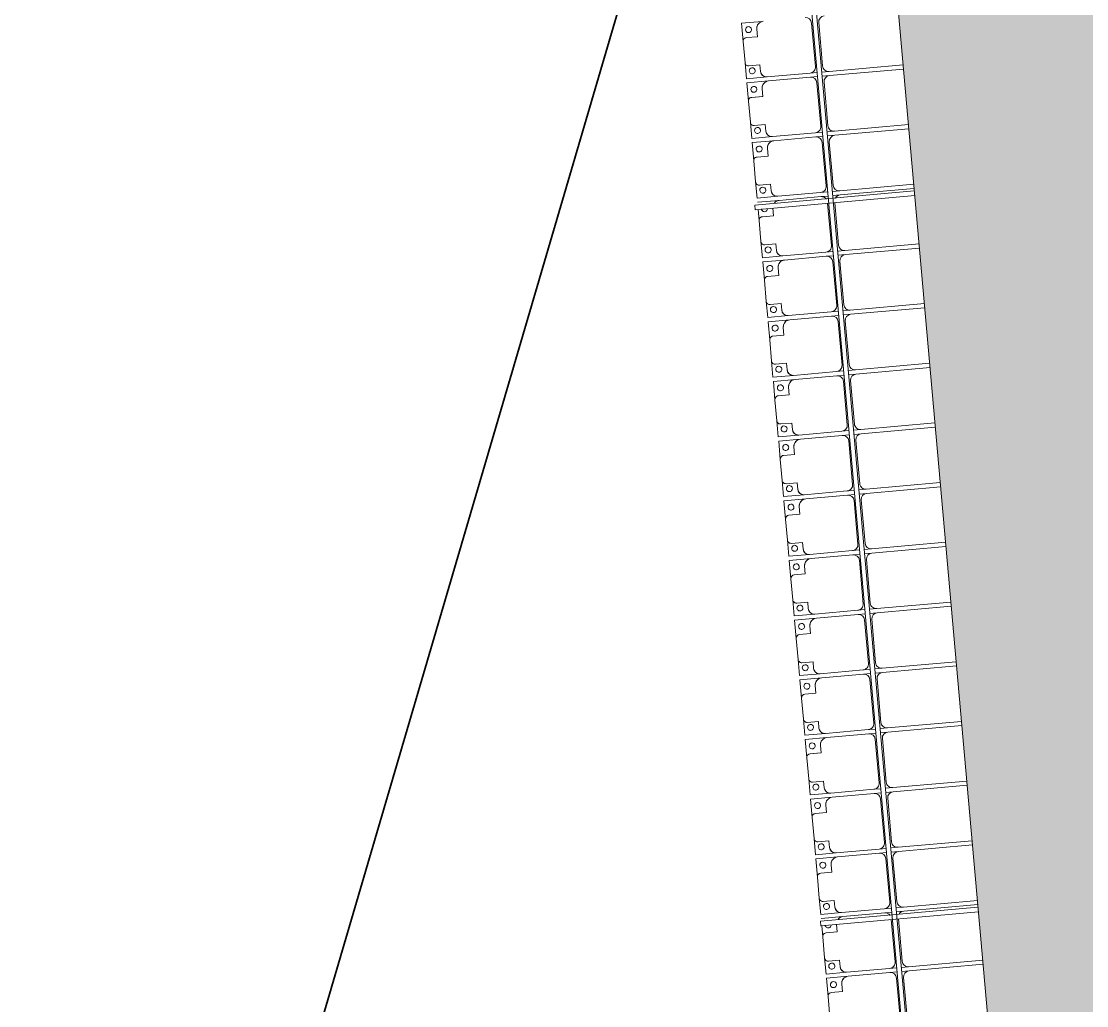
# Model space of a CAD drawing. Header units: millimetres. Extents: x -861324 to 439029, y -308065 to 694685.
# Drawn here: x -86025 to -77136, y -9162 to -948 of the extents above; entities that cross this region are included whole.
import ezdxf

# ---------------------------------------------------------------- set-up
doc = ezdxf.new("R2010")
doc.units = ezdxf.units.MM
for name, color, linetype, lineweight in [('A-DETL-GENF', 92, 'Continuous', 9), ('A-DETL-THIN', 151, 'Continuous', 9), ('A-GENM', 13, 'Continuous', 9), ('C-TOPO-MAJR', 7, 'Continuous', 35), ('S-BEAM', 12, 'Continuous', 9)]:
    doc.layers.add(name, color=color, linetype=linetype, lineweight=lineweight)

# ---------------------------------------------------------------- blocks, each defined once
blk = doc.blocks.new('Dải phao đi lại kèm đỡ invester - DẢI PHAO ĐI LẠI-19658-BỐ TRÍ BÈ PIN HỒ BẢN MÒNG')
at = {"layer": 'A-GENM', "color": 7}
for p, q in [((165723.4, -620.3), (165723.4, 0)), ((165758.4, 0), (165758.4, -620.3)), ((166723.4, -620.3), (166723.4, 0)), ((166758.4, 0), (166758.4, -620.3)), ((167723.4, -620.3), (167723.4, 0)), ((168258.4, 0), (168258.4, -620.3)), ((169223.4, -620.3), (169223.4, 0)), ((169258.4, 0), (169258.4, -620.3)), ((170223.4, -620.3), (170223.4, 0)), ((170258.4, 0), (170258.4, -620.3)), ((171223.4, -620.3), (171223.4, 0)), ((171258.4, 0), (171258.4, -620.3)), ((171758.4, 0), (171758.4, -620.3)), ((172223.4, -620.3), (172223.4, 0)), ((172758.4, 0), (172758.4, -620.3)), ((165223.4, -620.3), (165223.4, 0)), ((165258.4, 0), (165258.4, -620.3)), ((166223.4, -620.3), (166223.4, 0)), ((166258.4, 0), (166258.4, -620.3)), ((167223.4, -620.3), (167223.4, 0)), ((167258.4, 0), (167258.4, -620.3)), ((167758.4, 0), (167758.4, -620.3)), ((168223.4, -620.3), (168223.4, 0)), ((168723.4, -620.3), (168723.4, 0)), ((168758.4, 0), (168758.4, -620.3)), ((169723.4, -620.3), (169723.4, 0)), ((169758.4, 0), (169758.4, -620.3)), ((170723.4, -620.3), (170723.4, 0)), ((170758.4, 0), (170758.4, -620.3)), ((171723.4, -620.3), (171723.4, 0)), ((172258.4, 0), (172258.4, -620.3)), ((172723.4, -620.3), (172723.4, 0)), ((165223.4, -620.3), (165223.4, -681.1)), ((165258.4, -681.1), (165258.4, -620.3)), ((165723.4, -620.3), (165723.4, -681.1)), ((165758.4, -681.1), (165758.4, -620.3)), ((166223.4, -620.3), (166223.4, -681.1)), ((166258.4, -681.1), (166258.4, -620.3)), ((166723.4, -620.3), (166723.4, -681.1)), ((166758.4, -681.1), (166758.4, -620.3)), ((167223.4, -620.3), (167223.4, -681.1)), ((167258.4, -681.1), (167258.4, -620.3)), ((167723.4, -620.3), (167723.4, -681.1)), ((167758.4, -681.1), (167758.4, -620.3)), ((168223.4, -620.3), (168223.4, -681.1)), ((168258.4, -681.1), (168258.4, -620.3)), ((168723.4, -620.3), (168723.4, -681.1)), ((168758.4, -681.1), (168758.4, -620.3)), ((169223.4, -620.3), (169223.4, -681.1)), ((169258.4, -681.1), (169258.4, -620.3)), ((169723.4, -620.3), (169723.4, -681.1)), ((169758.4, -681.1), (169758.4, -620.3)), ((170223.4, -620.3), (170223.4, -681.1)), ((170258.4, -681.1), (170258.4, -620.3)), ((170723.4, -620.3), (170723.4, -681.1)), ((170758.4, -681.1), (170758.4, -620.3)), ((171223.4, -620.3), (171223.4, -681.1)), ((171258.4, -681.1), (171258.4, -620.3)), ((171723.4, -620.3), (171723.4, -681.1)), ((171758.4, -681.1), (171758.4, -620.3)), ((172223.4, -620.3), (172223.4, -681.1)), ((172258.4, -681.1), (172258.4, -620.3)), ((172723.4, -620.3), (172723.4, -681.1)), ((172758.4, -681.1), (172758.4, -620.3)), ((164808.4, -670.3), (165173.4, -670.3)), ((165308.4, -670.3), (165673.4, -670.3)), ((165808.4, -670.3), (166173.4, -670.3)), ((166319.3, -670.3), (166673.4, -670.3)), ((166808.4, -670.3), (167173.4, -670.3)), ((167308.4, -670.3), (167673.4, -670.3)), ((167808.4, -670.3), (168173.4, -670.3)), ((168308.4, -670.3), (168673.4, -670.3)), ((168808.4, -670.3), (169173.4, -670.3)), ((169308.4, -670.3), (169673.4, -670.3)), ((169808.4, -670.3), (170173.4, -670.3)), ((170308.4, -670.3), (170673.4, -670.3)), ((170808.4, -670.3), (171173.4, -670.3)), ((171308.4, -670.3), (171673.4, -670.3)), ((171808.4, -670.3), (172173.4, -670.3)), ((172319.3, -670.3), (172673.4, -670.3)), ((172808.4, -670.3), (173173.4, -670.3)), ((165173.4, -729.7), (164808.4, -729.7)), ((165223.4, -721.1), (165223.4, -779.7)), ((165223.4, -1139.7), (165223.4, -779.7)), ((165258.4, -779.7), (165258.4, -721.1)), ((165258.4, -779.7), (165258.4, -1129.7)), ((165673.4, -729.7), (165308.4, -729.7)), ((165723.4, -721.1), (165723.4, -779.7)), ((165723.4, -1139.7), (165723.4, -779.7)), ((165758.4, -779.7), (165758.4, -721.1)), ((165758.4, -779.7), (165758.4, -1129.7)), ((166173.4, -729.7), (165808.4, -729.7)), ((166223.4, -721.1), (166223.4, -779.7)), ((166223.4, -1139.7), (166223.4, -779.7)), ((166258.4, -779.7), (166258.4, -721.1)), ((166258.4, -779.7), (166258.4, -1129.7)), ((166673.4, -729.7), (166319.3, -729.7)), ((166723.4, -721.1), (166723.4, -779.7)), ((166723.4, -1139.7), (166723.4, -779.7)), ((166758.4, -779.7), (166758.4, -721.1)), ((166758.4, -779.7), (166758.4, -1129.7)), ((167173.4, -729.7), (166808.4, -729.7)), ((167223.4, -721.1), (167223.4, -779.7)), ((167223.4, -1139.7), (167223.4, -779.7)), ((167258.4, -779.7), (167258.4, -721.1)), ((167258.4, -779.7), (167258.4, -1129.7)), ((167673.4, -729.7), (167308.4, -729.7)), ((167723.4, -721.1), (167723.4, -779.7)), ((167723.4, -1139.7), (167723.4, -779.7)), ((167758.4, -779.7), (167758.4, -721.1)), ((167758.4, -779.7), (167758.4, -1129.7)), ((168173.4, -729.7), (167808.4, -729.7)), ((168223.4, -721.1), (168223.4, -779.7)), ((168223.4, -1139.7), (168223.4, -779.7)), ((168258.4, -779.7), (168258.4, -721.1)), ((168258.4, -779.7), (168258.4, -1129.7)), ((168673.4, -729.7), (168308.4, -729.7)), ((168723.4, -721.1), (168723.4, -779.7)), ((168723.4, -1139.7), (168723.4, -779.7)), ((168758.4, -779.7), (168758.4, -721.1)), ((168758.4, -779.7), (168758.4, -1129.7)), ((169173.4, -729.7), (168808.4, -729.7)), ((169223.4, -721.1), (169223.4, -779.7)), ((169223.4, -1139.7), (169223.4, -779.7)), ((169258.4, -779.7), (169258.4, -721.1)), ((169258.4, -779.7), (169258.4, -1129.7)), ((169673.4, -729.7), (169308.4, -729.7)), ((169723.4, -721.1), (169723.4, -779.7)), ((169723.4, -1139.7), (169723.4, -779.7)), ((169758.4, -779.7), (169758.4, -721.1)), ((169758.4, -779.7), (169758.4, -1129.7)), ((170173.4, -729.7), (169808.4, -729.7)), ((170223.4, -721.1), (170223.4, -779.7)), ((170223.4, -1139.7), (170223.4, -779.7)), ((170258.4, -779.7), (170258.4, -721.1)), ((170258.4, -779.7), (170258.4, -1129.7)), ((170673.4, -729.7), (170308.4, -729.7)), ((170723.4, -721.1), (170723.4, -779.7)), ((170723.4, -1139.7), (170723.4, -779.7)), ((170758.4, -779.7), (170758.4, -721.1)), ((170758.4, -779.7), (170758.4, -1129.7)), ((171173.4, -729.7), (170808.4, -729.7)), ((171223.4, -721.1), (171223.4, -779.7)), ((171223.4, -1139.7), (171223.4, -779.7)), ((171258.4, -779.7), (171258.4, -721.1)), ((171258.4, -779.7), (171258.4, -1129.7)), ((171673.4, -729.7), (171308.4, -729.7)), ((171723.4, -721.1), (171723.4, -779.7)), ((171723.4, -1139.7), (171723.4, -779.7)), ((171758.4, -779.7), (171758.4, -721.1)), ((171758.4, -779.7), (171758.4, -1129.7)), ((172173.4, -729.7), (171808.4, -729.7)), ((172223.4, -721.1), (172223.4, -779.7)), ((172223.4, -1139.7), (172223.4, -779.7)), ((172258.4, -779.7), (172258.4, -721.1)), ((172258.4, -779.7), (172258.4, -1129.7)), ((172673.4, -729.7), (172319.3, -729.7)), ((172723.4, -721.1), (172723.4, -779.7)), ((172723.4, -1139.7), (172723.4, -779.7)), ((172758.4, -779.7), (172758.4, -721.1)), ((172758.4, -779.7), (172758.4, -1129.7)), ((173173.4, -729.7), (172808.4, -729.7)), ((164818.4, -1189.7), (164881.8, -1189.7)), ((164881.8, -1189.7), (164881.8, -1282.2)), ((165118.2, -1282.2), (165118.2, -1189.7)), ((165118.2, -1189.7), (165173.4, -1189.7)), ((165318.4, -1189.7), (165381.8, -1189.7)), ((165381.8, -1189.7), (165381.8, -1282.2)), ((165618.2, -1282.2), (165618.2, -1189.7)), ((165618.2, -1189.7), (165673.4, -1189.7)), ((165818.4, -1189.7), (165881.8, -1189.7)), ((165881.8, -1189.7), (165881.8, -1282.2)), ((166118.2, -1282.2), (166118.2, -1189.7)), ((166118.2, -1189.7), (166173.4, -1189.7)), ((166319.3, -1189.7), (166381.8, -1189.7)), ((166381.8, -1189.7), (166381.8, -1282.2)), ((166618.2, -1282.2), (166618.2, -1189.7)), ((166618.2, -1189.7), (166673.4, -1189.7)), ((166818.4, -1189.7), (166881.8, -1189.7)), ((166881.8, -1189.7), (166881.8, -1282.2)), ((167118.2, -1282.2), (167118.2, -1189.7)), ((167118.2, -1189.7), (167173.4, -1189.7)), ((167318.4, -1189.7), (167381.8, -1189.7)), ((167381.8, -1189.7), (167381.8, -1282.2)), ((167618.2, -1282.2), (167618.2, -1189.7)), ((167618.2, -1189.7), (167673.4, -1189.7)), ((167818.4, -1189.7), (167881.8, -1189.7)), ((167881.8, -1189.7), (167881.8, -1282.2)), ((168118.2, -1282.2), (168118.2, -1189.7)), ((168118.2, -1189.7), (168173.4, -1189.7)), ((168318.4, -1189.7), (168381.8, -1189.7)), ((168381.8, -1189.7), (168381.8, -1282.2)), ((168618.2, -1282.2), (168618.2, -1189.7)), ((168618.2, -1189.7), (168673.4, -1189.7)), ((168818.4, -1189.7), (168881.8, -1189.7)), ((168881.8, -1189.7), (168881.8, -1282.2)), ((169118.2, -1282.2), (169118.2, -1189.7)), ((169118.2, -1189.7), (169173.4, -1189.7)), ((169318.4, -1189.7), (169381.8, -1189.7)), ((169381.8, -1189.7), (169381.8, -1282.2)), ((169618.2, -1282.2), (169618.2, -1189.7)), ((169618.2, -1189.7), (169673.4, -1189.7)), ((169818.4, -1189.7), (169881.8, -1189.7)), ((169881.8, -1189.7), (169881.8, -1282.2)), ((170118.2, -1282.2), (170118.2, -1189.7)), ((170118.2, -1189.7), (170173.4, -1189.7)), ((170318.4, -1189.7), (170381.8, -1189.7)), ((170381.8, -1189.7), (170381.8, -1282.2)), ((170618.2, -1282.2), (170618.2, -1189.7)), ((170618.2, -1189.7), (170673.4, -1189.7)), ((170818.4, -1189.7), (170881.8, -1189.7)), ((170881.8, -1189.7), (170881.8, -1282.2)), ((171118.2, -1282.2), (171118.2, -1189.7)), ((171118.2, -1189.7), (171173.4, -1189.7)), ((171318.4, -1189.7), (171381.8, -1189.7)), ((171381.8, -1189.7), (171381.8, -1282.2)), ((171618.2, -1282.2), (171618.2, -1189.7)), ((171618.2, -1189.7), (171673.4, -1189.7)), ((171818.4, -1189.7), (171881.8, -1189.7)), ((171881.8, -1189.7), (171881.8, -1282.2)), ((172118.2, -1282.2), (172118.2, -1189.7)), ((172118.2, -1189.7), (172173.4, -1189.7)), ((172319.3, -1189.7), (172381.8, -1189.7)), ((172381.8, -1189.7), (172381.8, -1282.2)), ((172618.2, -1282.2), (172618.2, -1189.7)), ((172618.2, -1189.7), (172673.4, -1189.7)), ((172818.4, -1189.7), (172881.8, -1189.7)), ((172881.8, -1189.7), (172881.8, -1282.2)), ((164911.8, -1312.2), (165088.2, -1312.2)), ((165411.8, -1312.2), (165588.2, -1312.2)), ((165911.8, -1312.2), (166088.2, -1312.2)), ((166411.8, -1312.2), (166588.2, -1312.2)), ((166911.8, -1312.2), (167088.2, -1312.2)), ((167411.8, -1312.2), (167588.2, -1312.2)), ((167911.8, -1312.2), (168088.2, -1312.2)), ((168411.8, -1312.2), (168588.2, -1312.2)), ((168911.8, -1312.2), (169088.2, -1312.2)), ((169411.8, -1312.2), (169588.2, -1312.2)), ((169911.8, -1312.2), (170088.2, -1312.2)), ((170411.8, -1312.2), (170588.2, -1312.2)), ((170911.8, -1312.2), (171088.2, -1312.2)), ((171411.8, -1312.2), (171588.2, -1312.2)), ((171911.8, -1312.2), (172088.2, -1312.2)), ((172411.8, -1312.2), (172588.2, -1312.2)), ((172911.8, -1312.2), (173088.2, -1312.2))]:
    blk.add_line(p, q, dxfattribs=at)
at = {"layer": 'A-GENM', "color": 9}
for p, q in [((165223.4, -620.3), (165223.4, -681.1)), ((165258.4, -681.1), (165258.4, -620.3)), ((165723.4, -620.3), (165723.4, -681.1)), ((165758.4, -681.1), (165758.4, -620.3)), ((166223.4, -620.3), (166223.4, -681.1)), ((166258.4, -681.1), (166258.4, -620.3)), ((166723.4, -620.3), (166723.4, -681.1)), ((166758.4, -681.1), (166758.4, -620.3)), ((167223.4, -620.3), (167223.4, -681.1)), ((167258.4, -681.1), (167258.4, -620.3)), ((167723.4, -620.3), (167723.4, -681.1)), ((167758.4, -681.1), (167758.4, -620.3)), ((168223.4, -620.3), (168223.4, -681.1)), ((168258.4, -681.1), (168258.4, -620.3)), ((168723.4, -620.3), (168723.4, -681.1)), ((168758.4, -681.1), (168758.4, -620.3)), ((169223.4, -620.3), (169223.4, -681.1)), ((169258.4, -681.1), (169258.4, -620.3)), ((169723.4, -620.3), (169723.4, -681.1)), ((169758.4, -681.1), (169758.4, -620.3)), ((170223.4, -620.3), (170223.4, -681.1)), ((170258.4, -681.1), (170258.4, -620.3)), ((170723.4, -620.3), (170723.4, -681.1)), ((170758.4, -681.1), (170758.4, -620.3)), ((171223.4, -620.3), (171223.4, -681.1)), ((171258.4, -681.1), (171258.4, -620.3)), ((171723.4, -620.3), (171723.4, -681.1)), ((171758.4, -681.1), (171758.4, -620.3)), ((172223.4, -620.3), (172223.4, -681.1)), ((172258.4, -681.1), (172258.4, -620.3)), ((172723.4, -620.3), (172723.4, -681.1)), ((172758.4, -681.1), (172758.4, -620.3)), ((165223.4, -721.1), (165223.4, -779.7)), ((165258.4, -779.7), (165258.4, -721.1)), ((165723.4, -721.1), (165723.4, -779.7)), ((165758.4, -779.7), (165758.4, -721.1)), ((166223.4, -721.1), (166223.4, -779.7)), ((166258.4, -779.7), (166258.4, -721.1)), ((166723.4, -721.1), (166723.4, -779.7)), ((166758.4, -779.7), (166758.4, -721.1)), ((167223.4, -721.1), (167223.4, -779.7)), ((167258.4, -779.7), (167258.4, -721.1)), ((167723.4, -721.1), (167723.4, -779.7)), ((167758.4, -779.7), (167758.4, -721.1)), ((168223.4, -721.1), (168223.4, -779.7)), ((168258.4, -779.7), (168258.4, -721.1)), ((168723.4, -721.1), (168723.4, -779.7)), ((168758.4, -779.7), (168758.4, -721.1)), ((169223.4, -721.1), (169223.4, -779.7)), ((169258.4, -779.7), (169258.4, -721.1)), ((169723.4, -721.1), (169723.4, -779.7)), ((169758.4, -779.7), (169758.4, -721.1)), ((170223.4, -721.1), (170223.4, -779.7)), ((170258.4, -779.7), (170258.4, -721.1)), ((170723.4, -721.1), (170723.4, -779.7)), ((170758.4, -779.7), (170758.4, -721.1)), ((171223.4, -721.1), (171223.4, -779.7)), ((171258.4, -779.7), (171258.4, -721.1)), ((171723.4, -721.1), (171723.4, -779.7)), ((171758.4, -779.7), (171758.4, -721.1)), ((172223.4, -721.1), (172223.4, -779.7)), ((172258.4, -779.7), (172258.4, -721.1)), ((172723.4, -721.1), (172723.4, -779.7)), ((172758.4, -779.7), (172758.4, -721.1)), ((164758.4, -1312.2), (164758.4, -1138.3)), ((164758.4, -1138.3), (164758.4, -1312.2)), ((165223.4, -1139.7), (165223.4, -1312.2)), ((165223.4, -1312.2), (165223.4, -1139.7)), ((165258.4, -1312.2), (165258.4, -1129.7)), ((165258.4, -1129.7), (165258.4, -1312.2)), ((165723.4, -1139.7), (165723.4, -1312.2)), ((165723.4, -1312.2), (165723.4, -1139.7)), ((165758.4, -1312.2), (165758.4, -1129.7)), ((165758.4, -1129.7), (165758.4, -1312.2)), ((166223.4, -1139.7), (166223.4, -1312.2)), ((166223.4, -1312.2), (166223.4, -1139.7)), ((166258.4, -1312.2), (166258.4, -1129.7)), ((166258.4, -1129.7), (166258.4, -1312.2)), ((166723.4, -1139.7), (166723.4, -1312.2)), ((166723.4, -1312.2), (166723.4, -1139.7)), ((166758.4, -1312.2), (166758.4, -1129.7)), ((166758.4, -1129.7), (166758.4, -1312.2)), ((167223.4, -1139.7), (167223.4, -1312.2)), ((167223.4, -1312.2), (167223.4, -1139.7)), ((167258.4, -1312.2), (167258.4, -1129.7)), ((167258.4, -1129.7), (167258.4, -1312.2)), ((167723.4, -1139.7), (167723.4, -1312.2)), ((167723.4, -1312.2), (167723.4, -1139.7)), ((167758.4, -1312.2), (167758.4, -1129.7)), ((167758.4, -1129.7), (167758.4, -1312.2)), ((168223.4, -1139.7), (168223.4, -1312.2)), ((168223.4, -1312.2), (168223.4, -1139.7)), ((168258.4, -1312.2), (168258.4, -1129.7)), ((168258.4, -1129.7), (168258.4, -1312.2)), ((168723.4, -1139.7), (168723.4, -1312.2)), ((168723.4, -1312.2), (168723.4, -1139.7)), ((168758.4, -1312.2), (168758.4, -1129.7)), ((168758.4, -1129.7), (168758.4, -1312.2)), ((169223.4, -1139.7), (169223.4, -1312.2)), ((169223.4, -1312.2), (169223.4, -1139.7)), ((169258.4, -1312.2), (169258.4, -1129.7)), ((169258.4, -1129.7), (169258.4, -1312.2)), ((169723.4, -1139.7), (169723.4, -1312.2)), ((169723.4, -1312.2), (169723.4, -1139.7)), ((169758.4, -1312.2), (169758.4, -1129.7)), ((169758.4, -1129.7), (169758.4, -1312.2)), ((170223.4, -1139.7), (170223.4, -1312.2)), ((170223.4, -1312.2), (170223.4, -1139.7)), ((170258.4, -1312.2), (170258.4, -1129.7)), ((170258.4, -1129.7), (170258.4, -1312.2)), ((170723.4, -1139.7), (170723.4, -1312.2)), ((170723.4, -1312.2), (170723.4, -1139.7)), ((170758.4, -1312.2), (170758.4, -1129.7)), ((170758.4, -1129.7), (170758.4, -1312.2)), ((171223.4, -1139.7), (171223.4, -1312.2)), ((171223.4, -1312.2), (171223.4, -1139.7)), ((171258.4, -1312.2), (171258.4, -1129.7)), ((171258.4, -1129.7), (171258.4, -1312.2)), ((171723.4, -1139.7), (171723.4, -1312.2)), ((171723.4, -1312.2), (171723.4, -1139.7)), ((171758.4, -1312.2), (171758.4, -1129.7)), ((171758.4, -1129.7), (171758.4, -1312.2)), ((172223.4, -1139.7), (172223.4, -1312.2)), ((172223.4, -1312.2), (172223.4, -1139.7)), ((172258.4, -1312.2), (172258.4, -1129.7)), ((172258.4, -1129.7), (172258.4, -1312.2)), ((172723.4, -1139.7), (172723.4, -1312.2)), ((172723.4, -1312.2), (172723.4, -1139.7)), ((172758.4, -1312.2), (172758.4, -1129.7)), ((172758.4, -1129.7), (172758.4, -1312.2)), ((164881.8, -1189.7), (164818.4, -1189.7)), ((164818.4, -1189.7), (164881.8, -1189.7)), ((164881.8, -1189.7), (164818.4, -1189.7)), ((164881.8, -1282.2), (164881.8, -1189.7)), ((164881.8, -1189.7), (164881.8, -1282.2)), ((164881.8, -1282.2), (164881.8, -1189.7)), ((165173.4, -1189.7), (165118.2, -1189.7)), ((165118.2, -1189.7), (165118.2, -1282.2)), ((165118.2, -1282.2), (165118.2, -1189.7)), ((165118.2, -1189.7), (165118.2, -1282.2)), ((165118.2, -1189.7), (165173.4, -1189.7)), ((165173.4, -1189.7), (165118.2, -1189.7)), ((165381.8, -1189.7), (165318.4, -1189.7)), ((165318.4, -1189.7), (165381.8, -1189.7)), ((165381.8, -1189.7), (165318.4, -1189.7)), ((165381.8, -1282.2), (165381.8, -1193.7)), ((165381.8, -1193.7), (165381.8, -1282.2)), ((165381.8, -1282.2), (165381.8, -1193.7)), ((165673.4, -1189.7), (165618.2, -1189.7)), ((165618.2, -1189.7), (165618.2, -1282.2)), ((165618.2, -1282.2), (165618.2, -1189.7)), ((165618.2, -1189.7), (165618.2, -1282.2)), ((165618.2, -1189.7), (165673.4, -1189.7)), ((165673.4, -1189.7), (165618.2, -1189.7)), ((165881.8, -1189.7), (165818.4, -1189.7)), ((165818.4, -1189.7), (165881.8, -1189.7)), ((165881.8, -1189.7), (165818.4, -1189.7)), ((165881.8, -1282.2), (165881.8, -1189.7)), ((165881.8, -1189.7), (165881.8, -1282.2)), ((165881.8, -1282.2), (165881.8, -1189.7)), ((166173.4, -1189.7), (166118.2, -1189.7)), ((166118.2, -1189.7), (166118.2, -1282.2)), ((166118.2, -1282.2), (166118.2, -1189.7)), ((166118.2, -1189.7), (166118.2, -1282.2)), ((166118.2, -1189.7), (166173.4, -1189.7)), ((166173.4, -1189.7), (166118.2, -1189.7)), ((166381.8, -1189.7), (166319.3, -1189.7)), ((166319.3, -1189.7), (166381.8, -1189.7)), ((166381.8, -1189.7), (166319.3, -1189.7)), ((166381.8, -1282.2), (166381.8, -1189.7)), ((166381.8, -1189.7), (166381.8, -1282.2)), ((166381.8, -1282.2), (166381.8, -1189.7)), ((166673.4, -1189.7), (166618.2, -1189.7)), ((166618.2, -1189.7), (166618.2, -1282.2)), ((166618.2, -1282.2), (166618.2, -1189.7)), ((166618.2, -1189.7), (166618.2, -1282.2)), ((166618.2, -1189.7), (166673.4, -1189.7)), ((166673.4, -1189.7), (166618.2, -1189.7)), ((166881.8, -1189.7), (166818.4, -1189.7)), ((166818.4, -1189.7), (166881.8, -1189.7)), ((166881.8, -1189.7), (166818.4, -1189.7)), ((166881.8, -1282.2), (166881.8, -1189.7)), ((166881.8, -1189.7), (166881.8, -1282.2)), ((166881.8, -1282.2), (166881.8, -1189.7)), ((167173.4, -1189.7), (167118.2, -1189.7)), ((167118.2, -1189.7), (167118.2, -1282.2)), ((167118.2, -1282.2), (167118.2, -1189.7)), ((167118.2, -1189.7), (167118.2, -1282.2)), ((167118.2, -1189.7), (167173.4, -1189.7)), ((167173.4, -1189.7), (167118.2, -1189.7)), ((167381.8, -1189.7), (167318.4, -1189.7)), ((167318.4, -1189.7), (167381.8, -1189.7)), ((167381.8, -1189.7), (167318.4, -1189.7)), ((167381.8, -1282.2), (167381.8, -1189.7)), ((167381.8, -1189.7), (167381.8, -1282.2)), ((167381.8, -1282.2), (167381.8, -1189.7)), ((167673.4, -1189.7), (167618.2, -1189.7)), ((167618.2, -1189.7), (167618.2, -1282.2)), ((167618.2, -1282.2), (167618.2, -1189.7)), ((167618.2, -1189.7), (167618.2, -1282.2)), ((167618.2, -1189.7), (167673.4, -1189.7)), ((167673.4, -1189.7), (167618.2, -1189.7)), ((167881.8, -1189.7), (167818.4, -1189.7)), ((167818.4, -1189.7), (167881.8, -1189.7)), ((167881.8, -1189.7), (167818.4, -1189.7)), ((167881.8, -1282.2), (167881.8, -1189.7)), ((167881.8, -1189.7), (167881.8, -1282.2)), ((167881.8, -1282.2), (167881.8, -1189.7)), ((168173.4, -1189.7), (168118.2, -1189.7)), ((168118.2, -1189.7), (168118.2, -1282.2)), ((168118.2, -1282.2), (168118.2, -1189.7)), ((168118.2, -1189.7), (168118.2, -1282.2)), ((168118.2, -1189.7), (168173.4, -1189.7)), ((168173.4, -1189.7), (168118.2, -1189.7)), ((168381.8, -1189.7), (168318.4, -1189.7)), ((168318.4, -1189.7), (168381.8, -1189.7)), ((168381.8, -1189.7), (168318.4, -1189.7)), ((168381.8, -1282.2), (168381.8, -1189.7)), ((168381.8, -1189.7), (168381.8, -1282.2)), ((168381.8, -1282.2), (168381.8, -1189.7)), ((168673.4, -1189.7), (168618.2, -1189.7)), ((168618.2, -1189.7), (168618.2, -1282.2)), ((168618.2, -1282.2), (168618.2, -1189.7)), ((168618.2, -1189.7), (168618.2, -1282.2)), ((168618.2, -1189.7), (168673.4, -1189.7)), ((168673.4, -1189.7), (168618.2, -1189.7)), ((168881.8, -1189.7), (168818.4, -1189.7)), ((168818.4, -1189.7), (168881.8, -1189.7)), ((168881.8, -1189.7), (168818.4, -1189.7)), ((168881.8, -1282.2), (168881.8, -1189.7)), ((168881.8, -1189.7), (168881.8, -1282.2)), ((168881.8, -1282.2), (168881.8, -1189.7)), ((169173.4, -1189.7), (169118.2, -1189.7)), ((169118.2, -1189.7), (169118.2, -1282.2)), ((169118.2, -1282.2), (169118.2, -1189.7)), ((169118.2, -1189.7), (169118.2, -1282.2)), ((169118.2, -1189.7), (169173.4, -1189.7)), ((169173.4, -1189.7), (169118.2, -1189.7)), ((169381.8, -1189.7), (169318.4, -1189.7)), ((169318.4, -1189.7), (169381.8, -1189.7)), ((169381.8, -1189.7), (169318.4, -1189.7)), ((169381.8, -1282.2), (169381.8, -1189.7)), ((169381.8, -1189.7), (169381.8, -1282.2)), ((169381.8, -1282.2), (169381.8, -1189.7)), ((169673.4, -1189.7), (169618.2, -1189.7)), ((169618.2, -1189.7), (169618.2, -1282.2)), ((169618.2, -1282.2), (169618.2, -1189.7)), ((169618.2, -1189.7), (169618.2, -1282.2)), ((169618.2, -1189.7), (169673.4, -1189.7)), ((169673.4, -1189.7), (169618.2, -1189.7)), ((169881.8, -1189.7), (169818.4, -1189.7)), ((169818.4, -1189.7), (169881.8, -1189.7)), ((169881.8, -1189.7), (169818.4, -1189.7)), ((169881.8, -1282.2), (169881.8, -1189.7)), ((169881.8, -1189.7), (169881.8, -1282.2)), ((169881.8, -1282.2), (169881.8, -1189.7)), ((170173.4, -1189.7), (170118.2, -1189.7)), ((170118.2, -1189.7), (170118.2, -1282.2)), ((170118.2, -1282.2), (170118.2, -1189.7)), ((170118.2, -1189.7), (170118.2, -1282.2)), ((170118.2, -1189.7), (170173.4, -1189.7)), ((170173.4, -1189.7), (170118.2, -1189.7)), ((170381.8, -1189.7), (170318.4, -1189.7)), ((170318.4, -1189.7), (170381.8, -1189.7)), ((170381.8, -1189.7), (170318.4, -1189.7)), ((170381.8, -1282.2), (170381.8, -1189.7)), ((170381.8, -1189.7), (170381.8, -1282.2)), ((170381.8, -1282.2), (170381.8, -1189.7)), ((170673.4, -1189.7), (170618.2, -1189.7)), ((170618.2, -1189.7), (170618.2, -1282.2)), ((170618.2, -1282.2), (170618.2, -1189.7)), ((170618.2, -1189.7), (170618.2, -1282.2)), ((170618.2, -1189.7), (170673.4, -1189.7)), ((170673.4, -1189.7), (170618.2, -1189.7)), ((170881.8, -1189.7), (170818.4, -1189.7)), ((170818.4, -1189.7), (170881.8, -1189.7)), ((170881.8, -1189.7), (170818.4, -1189.7)), ((170881.8, -1282.2), (170881.8, -1226.3)), ((170881.8, -1226.3), (170881.8, -1282.2)), ((170881.8, -1282.2), (170881.8, -1226.3)), ((171173.4, -1189.7), (171118.2, -1189.7)), ((171118.2, -1189.7), (171118.2, -1282.2)), ((171118.2, -1282.2), (171118.2, -1189.7)), ((171118.2, -1189.7), (171118.2, -1282.2)), ((171118.2, -1189.7), (171173.4, -1189.7)), ((171173.4, -1189.7), (171118.2, -1189.7)), ((171381.8, -1189.7), (171318.4, -1189.7)), ((171318.4, -1189.7), (171381.8, -1189.7)), ((171381.8, -1189.7), (171318.4, -1189.7)), ((171381.8, -1282.2), (171381.8, -1189.7)), ((171381.8, -1189.7), (171381.8, -1282.2)), ((171381.8, -1282.2), (171381.8, -1189.7)), ((171673.4, -1189.7), (171618.2, -1189.7)), ((171618.2, -1189.7), (171618.2, -1282.2)), ((171618.2, -1282.2), (171618.2, -1189.7)), ((171618.2, -1189.7), (171618.2, -1282.2)), ((171618.2, -1189.7), (171673.4, -1189.7)), ((171673.4, -1189.7), (171618.2, -1189.7)), ((171881.8, -1189.7), (171818.4, -1189.7)), ((171818.4, -1189.7), (171881.8, -1189.7)), ((171881.8, -1189.7), (171818.4, -1189.7)), ((171881.8, -1282.2), (171881.8, -1189.7)), ((171881.8, -1189.7), (171881.8, -1282.2)), ((171881.8, -1282.2), (171881.8, -1189.7)), ((172173.4, -1189.7), (172118.2, -1189.7)), ((172118.2, -1189.7), (172118.2, -1282.2)), ((172118.2, -1282.2), (172118.2, -1189.7)), ((172118.2, -1189.7), (172118.2, -1282.2)), ((172118.2, -1189.7), (172173.4, -1189.7)), ((172173.4, -1189.7), (172118.2, -1189.7)), ((172381.8, -1189.7), (172319.3, -1189.7)), ((172319.3, -1189.7), (172381.8, -1189.7)), ((172381.8, -1189.7), (172319.3, -1189.7)), ((172381.8, -1282.2), (172381.8, -1189.7)), ((172381.8, -1189.7), (172381.8, -1282.2)), ((172381.8, -1282.2), (172381.8, -1189.7)), ((172673.4, -1189.7), (172618.2, -1189.7)), ((172618.2, -1189.7), (172618.2, -1282.2)), ((172618.2, -1282.2), (172618.2, -1189.7)), ((172618.2, -1189.7), (172618.2, -1282.2)), ((172618.2, -1189.7), (172673.4, -1189.7)), ((172673.4, -1189.7), (172618.2, -1189.7)), ((172881.8, -1189.7), (172818.4, -1189.7)), ((172818.4, -1189.7), (172881.8, -1189.7)), ((172881.8, -1189.7), (172818.4, -1189.7)), ((172881.8, -1282.2), (172881.8, -1189.7)), ((172881.8, -1189.7), (172881.8, -1282.2)), ((172881.8, -1282.2), (172881.8, -1189.7)), ((164911.8, -1312.2), (164758.4, -1312.2)), ((164758.4, -1312.2), (164911.8, -1312.2)), ((165223.4, -1312.2), (165088.2, -1312.2)), ((165088.2, -1312.2), (165223.4, -1312.2)), ((165411.8, -1312.2), (165258.4, -1312.2)), ((165258.4, -1312.2), (165411.8, -1312.2)), ((165723.4, -1312.2), (165588.2, -1312.2)), ((165588.2, -1312.2), (165723.4, -1312.2)), ((165911.8, -1312.2), (165758.4, -1312.2)), ((165758.4, -1312.2), (165911.8, -1312.2)), ((166223.4, -1312.2), (166088.2, -1312.2)), ((166088.2, -1312.2), (166223.4, -1312.2)), ((166411.8, -1312.2), (166319.3, -1312.2)), ((166319.3, -1312.2), (166411.8, -1312.2)), ((166723.4, -1312.2), (166588.2, -1312.2)), ((166588.2, -1312.2), (166723.4, -1312.2)), ((166911.8, -1312.2), (166758.4, -1312.2)), ((166758.4, -1312.2), (166911.8, -1312.2)), ((167223.4, -1312.2), (167088.2, -1312.2)), ((167088.2, -1312.2), (167223.4, -1312.2)), ((167411.8, -1312.2), (167258.4, -1312.2)), ((167258.4, -1312.2), (167411.8, -1312.2)), ((167723.4, -1312.2), (167588.2, -1312.2)), ((167588.2, -1312.2), (167723.4, -1312.2)), ((167911.8, -1312.2), (167758.4, -1312.2)), ((167758.4, -1312.2), (167911.8, -1312.2)), ((168223.4, -1312.2), (168088.2, -1312.2)), ((168088.2, -1312.2), (168223.4, -1312.2)), ((168411.8, -1312.2), (168258.4, -1312.2)), ((168258.4, -1312.2), (168411.8, -1312.2)), ((168723.4, -1312.2), (168588.2, -1312.2)), ((168588.2, -1312.2), (168723.4, -1312.2)), ((168911.8, -1312.2), (168758.4, -1312.2)), ((168758.4, -1312.2), (168911.8, -1312.2)), ((169223.4, -1312.2), (169088.2, -1312.2)), ((169088.2, -1312.2), (169223.4, -1312.2)), ((169411.8, -1312.2), (169258.4, -1312.2)), ((169258.4, -1312.2), (169411.8, -1312.2)), ((169723.4, -1312.2), (169588.2, -1312.2)), ((169588.2, -1312.2), (169723.4, -1312.2)), ((169911.8, -1312.2), (169758.4, -1312.2)), ((169758.4, -1312.2), (169911.8, -1312.2)), ((170223.4, -1312.2), (170088.2, -1312.2)), ((170088.2, -1312.2), (170223.4, -1312.2)), ((170411.8, -1312.2), (170258.4, -1312.2)), ((170258.4, -1312.2), (170411.8, -1312.2)), ((170723.4, -1312.2), (170588.2, -1312.2)), ((170588.2, -1312.2), (170723.4, -1312.2)), ((170911.8, -1312.2), (170758.4, -1312.2)), ((170758.4, -1312.2), (170911.8, -1312.2)), ((171223.4, -1312.2), (171088.2, -1312.2)), ((171088.2, -1312.2), (171223.4, -1312.2)), ((171411.8, -1312.2), (171258.4, -1312.2)), ((171258.4, -1312.2), (171411.8, -1312.2)), ((171723.4, -1312.2), (171588.2, -1312.2)), ((171588.2, -1312.2), (171723.4, -1312.2)), ((171911.8, -1312.2), (171758.4, -1312.2)), ((171758.4, -1312.2), (171911.8, -1312.2)), ((172223.4, -1312.2), (172088.2, -1312.2)), ((172088.2, -1312.2), (172223.4, -1312.2)), ((172411.8, -1312.2), (172319.3, -1312.2)), ((172319.3, -1312.2), (172411.8, -1312.2)), ((172723.4, -1312.2), (172588.2, -1312.2)), ((172588.2, -1312.2), (172723.4, -1312.2)), ((172911.8, -1312.2), (172758.4, -1312.2)), ((172758.4, -1312.2), (172911.8, -1312.2))]:
    blk.add_line(p, q, dxfattribs=at)
at = {"layer": 'A-GENM', "color": 7}
for centre, radius, start, end in [((164808.4, -620.3), 50, 180, 270), ((165173.4, -620.3), 50, 270, 0), ((165308.4, -620.3), 50, 180, 270), ((165673.4, -620.3), 50, 270, 0), ((165808.4, -620.3), 50, 180, 270), ((166173.4, -620.3), 50, 270, 360), ((166308.4, -620.3), 50, 180, 240), ((166673.4, -620.3), 50, 270, 0), ((166808.4, -620.3), 50, 180, 270), ((167173.4, -620.3), 50, 270, 0), ((167308.4, -620.3), 50, 180, 270), ((167673.4, -620.3), 50, 270, 360), ((167808.4, -620.3), 50, 180, 270), ((168173.4, -620.3), 50, 270, 0), ((168308.4, -620.3), 50, 180, 270), ((168673.4, -620.3), 50, 270, 0), ((168808.4, -620.3), 50, 180, 270), ((169173.4, -620.3), 50, 270, 360), ((169308.4, -620.3), 50, 180, 270), ((169673.4, -620.3), 50, 270, 0), ((169808.4, -620.3), 50, 180, 270), ((170173.4, -620.3), 50, 270, 0), ((170308.4, -620.3), 50, 180, 270), ((170673.4, -620.3), 50, 270, 360), ((170808.4, -620.3), 50, 180, 270), ((171173.4, -620.3), 50, 270, 0), ((171308.4, -620.3), 50, 180, 270), ((171673.4, -620.3), 50, 270, 0), ((171808.4, -620.3), 50, 180, 270), ((172173.4, -620.3), 50, 270, 360), ((172308.4, -620.3), 50, 180, 240), ((172673.4, -620.3), 50, 270, 0), ((172808.4, -620.3), 50, 180, 270), ((164808.4, -779.7), 50, 90, 180), ((165173.4, -779.7), 50, 360, 90), ((165308.4, -779.7), 50, 90, 180), ((165673.4, -779.7), 50, 360, 90), ((165808.4, -779.7), 50, 90, 180), ((166173.4, -779.7), 50, 360, 90), ((166308.4, -779.7), 50, 120, 180), ((166673.4, -779.7), 50, 360, 90), ((166808.4, -779.7), 50, 90, 180), ((167173.4, -779.7), 50, 360, 90), ((167308.4, -779.7), 50, 90, 180), ((167673.4, -779.7), 50, 360, 90), ((167808.4, -779.7), 50, 90, 180), ((168173.4, -779.7), 50, 360, 90), ((168308.4, -779.7), 50, 90, 180), ((168673.4, -779.7), 50, 360, 90), ((168808.4, -779.7), 50, 90, 180), ((169173.4, -779.7), 50, 360, 90), ((169308.4, -779.7), 50, 90, 180), ((169673.4, -779.7), 50, 360, 90), ((169808.4, -779.7), 50, 90, 180), ((170173.4, -779.7), 50, 360, 90), ((170308.4, -779.7), 50, 90, 180), ((170673.4, -779.7), 50, 360, 90), ((170808.4, -779.7), 50, 90, 180), ((171173.4, -779.7), 50, 360, 90), ((171308.4, -779.7), 50, 90, 180), ((171673.4, -779.7), 50, 360, 90), ((171808.4, -779.7), 50, 90, 180), ((172173.4, -779.7), 50, 360, 90), ((172308.4, -779.7), 50, 120, 180), ((172673.4, -779.7), 50, 360, 90), ((172808.4, -779.7), 50, 90, 180), ((164818.4, -1129.7), 60, 180, 270), ((165173.4, -1139.7), 50, 270, 360), ((165318.4, -1129.7), 60, 180, 270), ((165673.4, -1139.7), 50, 270, 360), ((165818.4, -1129.7), 60, 180, 270), ((166173.4, -1139.7), 50, 270, 360), ((166318.4, -1129.7), 60, 180, 225), ((166673.4, -1139.7), 50, 270, 360), ((166818.4, -1129.7), 60, 180, 270), ((167173.4, -1139.7), 50, 270, 360), ((167318.4, -1129.7), 60, 180, 270), ((167673.4, -1139.7), 50, 270, 360), ((167818.4, -1129.7), 60, 180, 270), ((168173.4, -1139.7), 50, 270, 360), ((168318.4, -1129.7), 60, 180, 270), ((168673.4, -1139.7), 50, 270, 360), ((168818.4, -1129.7), 60, 180, 270), ((169173.4, -1139.7), 50, 270, 360), ((169318.4, -1129.7), 60, 180, 270), ((169673.4, -1139.7), 50, 270, 360), ((169818.4, -1129.7), 60, 180, 270), ((170173.4, -1139.7), 50, 270, 360), ((170318.4, -1129.7), 60, 180, 270), ((170673.4, -1139.7), 50, 270, 360), ((170818.4, -1129.7), 60, 180, 270), ((171173.4, -1139.7), 50, 270, 360), ((171318.4, -1129.7), 60, 180, 270), ((171673.4, -1139.7), 50, 270, 360), ((171818.4, -1129.7), 60, 180, 270), ((172173.4, -1139.7), 50, 270, 360), ((172318.4, -1129.7), 60, 180, 225), ((172673.4, -1139.7), 50, 270, 360), ((172818.4, -1129.7), 60, 180, 270), ((164911.8, -1282.2), 30, 180, 270), ((165088.2, -1282.2), 30, 270, 0), ((165411.8, -1282.2), 30, 180, 270), ((165588.2, -1282.2), 30, 270, 0), ((165911.8, -1282.2), 30, 180, 270), ((166088.2, -1282.2), 30, 270, 0), ((166411.8, -1282.2), 30, 180, 270), ((166588.2, -1282.2), 30, 270, 0), ((166911.8, -1282.2), 30, 180, 270), ((167088.2, -1282.2), 30, 270, 0), ((167411.8, -1282.2), 30, 180, 270), ((167588.2, -1282.2), 30, 270, 0), ((167911.8, -1282.2), 30, 180, 270), ((168088.2, -1282.2), 30, 270, 0), ((168411.8, -1282.2), 30, 180, 270), ((168588.2, -1282.2), 30, 270, 0), ((168911.8, -1282.2), 30, 180, 270), ((169088.2, -1282.2), 30, 270, 0), ((169411.8, -1282.2), 30, 180, 270), ((169588.2, -1282.2), 30, 270, 0), ((169911.8, -1282.2), 30, 180, 270), ((170088.2, -1282.2), 30, 270, 0), ((170411.8, -1282.2), 30, 180, 270), ((170588.2, -1282.2), 30, 270, 0), ((170911.8, -1282.2), 30, 180, 270), ((171088.2, -1282.2), 30, 270, 0), ((171411.8, -1282.2), 30, 180, 270), ((171588.2, -1282.2), 30, 270, 0), ((171911.8, -1282.2), 30, 180, 270), ((172088.2, -1282.2), 30, 270, 0), ((172411.8, -1282.2), 30, 180, 270), ((172588.2, -1282.2), 30, 270, 0), ((172911.8, -1282.2), 30, 180, 270)]:
    blk.add_arc(centre, radius, start, end, dxfattribs=at)
at = {"layer": 'A-GENM', "color": 9}
for centre, radius, start, end in [((164818.4, -1129.7), 60, 195, 270), ((164818.4, -1129.7), 60, 195, 270), ((164818.4, -1129.7), 60, 195, 270), ((165173.4, -1139.7), 50, 270, 345), ((165173.4, -1139.7), 50, 270, 345), ((165173.4, -1139.7), 50, 270, 345), ((165318.4, -1129.7), 60, 195, 270), ((165318.4, -1129.7), 60, 195, 270), ((165318.4, -1129.7), 60, 195, 270), ((165673.4, -1139.7), 50, 270, 345), ((165673.4, -1139.7), 50, 270, 345), ((165673.4, -1139.7), 50, 270, 345), ((165818.4, -1129.7), 60, 195, 270), ((165818.4, -1129.7), 60, 195, 270), ((165818.4, -1129.7), 60, 195, 270), ((166173.4, -1139.7), 50, 270, 345), ((166173.4, -1139.7), 50, 270, 345), ((166173.4, -1139.7), 50, 270, 345), ((166318.4, -1129.7), 60, 195, 225), ((166318.4, -1129.7), 60, 195, 225), ((166318.4, -1129.7), 60, 195, 225), ((166673.4, -1139.7), 50, 270, 345), ((166673.4, -1139.7), 50, 270, 345), ((166673.4, -1139.7), 50, 270, 345), ((166818.4, -1129.7), 60, 195, 270), ((166818.4, -1129.7), 60, 195, 270), ((166818.4, -1129.7), 60, 195, 270), ((167173.4, -1139.7), 50, 270, 345), ((167173.4, -1139.7), 50, 270, 345), ((167173.4, -1139.7), 50, 270, 345), ((167318.4, -1129.7), 60, 195, 270), ((167318.4, -1129.7), 60, 195, 270), ((167318.4, -1129.7), 60, 195, 270), ((167673.4, -1139.7), 50, 270, 345), ((167673.4, -1139.7), 50, 270, 345), ((167673.4, -1139.7), 50, 270, 345), ((167818.4, -1129.7), 60, 195, 270), ((167818.4, -1129.7), 60, 195, 270), ((167818.4, -1129.7), 60, 195, 270), ((168173.4, -1139.7), 50, 270, 345), ((168173.4, -1139.7), 50, 270, 345), ((168173.4, -1139.7), 50, 270, 345), ((168318.4, -1129.7), 60, 195, 270), ((168318.4, -1129.7), 60, 195, 270), ((168318.4, -1129.7), 60, 195, 270), ((168673.4, -1139.7), 50, 270, 345), ((168673.4, -1139.7), 50, 270, 345), ((168673.4, -1139.7), 50, 270, 345), ((168818.4, -1129.7), 60, 195, 270), ((168818.4, -1129.7), 60, 195, 270), ((168818.4, -1129.7), 60, 195, 270), ((169173.4, -1139.7), 50, 270, 345), ((169173.4, -1139.7), 50, 270, 345), ((169173.4, -1139.7), 50, 270, 345), ((169318.4, -1129.7), 60, 195, 270), ((169318.4, -1129.7), 60, 195, 270), ((169318.4, -1129.7), 60, 195, 270), ((169673.4, -1139.7), 50, 270, 345), ((169673.4, -1139.7), 50, 270, 345), ((169673.4, -1139.7), 50, 270, 345), ((169818.4, -1129.7), 60, 195, 270), ((169818.4, -1129.7), 60, 195, 270), ((169818.4, -1129.7), 60, 195, 270), ((170173.4, -1139.7), 50, 270, 345), ((170173.4, -1139.7), 50, 270, 345), ((170173.4, -1139.7), 50, 270, 345), ((170318.4, -1129.7), 60, 195, 270), ((170318.4, -1129.7), 60, 195, 270), ((170318.4, -1129.7), 60, 195, 270), ((170673.4, -1139.7), 50, 270, 345), ((170673.4, -1139.7), 50, 270, 345), ((170673.4, -1139.7), 50, 270, 345), ((170818.4, -1129.7), 60, 195, 270), ((170818.4, -1129.7), 60, 195, 270), ((170818.4, -1129.7), 60, 195, 270), ((171173.4, -1139.7), 50, 270, 345), ((171173.4, -1139.7), 50, 270, 345), ((171173.4, -1139.7), 50, 270, 345), ((171318.4, -1129.7), 60, 195, 270), ((171318.4, -1129.7), 60, 195, 270), ((171318.4, -1129.7), 60, 195, 270), ((171673.4, -1139.7), 50, 270, 345), ((171673.4, -1139.7), 50, 270, 345), ((171673.4, -1139.7), 50, 270, 345), ((171818.4, -1129.7), 60, 195, 270), ((171818.4, -1129.7), 60, 195, 270), ((171818.4, -1129.7), 60, 195, 270), ((172173.4, -1139.7), 50, 270, 345), ((172173.4, -1139.7), 50, 270, 345), ((172173.4, -1139.7), 50, 270, 345), ((172318.4, -1129.7), 60, 195, 225), ((172318.4, -1129.7), 60, 195, 225), ((172318.4, -1129.7), 60, 195, 225), ((172673.4, -1139.7), 50, 270, 345), ((172673.4, -1139.7), 50, 270, 345), ((172673.4, -1139.7), 50, 270, 345), ((172818.4, -1129.7), 60, 195, 270), ((172818.4, -1129.7), 60, 195, 270), ((172818.4, -1129.7), 60, 195, 270), ((164816.8, -1258.6), 25, 90, 270), ((164816.8, -1258.6), 25, 90, 270), ((164816.8, -1258.6), 25, 270, 90), ((164816.8, -1258.6), 25, 270, 90), ((165161.8, -1258.6), 25, 90, 270), ((165161.8, -1258.6), 25, 90, 270), ((165161.8, -1258.6), 25, 270, 90), ((165161.8, -1258.6), 25, 270, 90), ((165316.8, -1258.6), 25, 90, 270), ((165316.8, -1258.6), 25, 90, 270), ((165316.8, -1258.6), 25, 270, 90), ((165316.8, -1258.6), 25, 270, 90), ((165661.8, -1258.6), 25, 90, 270), ((165661.8, -1258.6), 25, 90, 270), ((165661.8, -1258.6), 25, 270, 90), ((165661.8, -1258.6), 25, 270, 90), ((165816.8, -1258.6), 25, 90, 270), ((165816.8, -1258.6), 25, 90, 270), ((165816.8, -1258.6), 25, 270, 90), ((165816.8, -1258.6), 25, 270, 90), ((166161.8, -1258.6), 25, 90, 270), ((166161.8, -1258.6), 25, 90, 270), ((166161.8, -1258.6), 25, 270, 90), ((166161.8, -1258.6), 25, 270, 90), ((166316.8, -1258.6), 25, 270, 90), ((166316.8, -1258.6), 25, 270, 90), ((166661.8, -1258.6), 25, 90, 270), ((166661.8, -1258.6), 25, 90, 270), ((166661.8, -1258.6), 25, 270, 90), ((166661.8, -1258.6), 25, 270, 90), ((166816.8, -1258.6), 25, 90, 270), ((166816.8, -1258.6), 25, 90, 270), ((166816.8, -1258.6), 25, 270, 90), ((166816.8, -1258.6), 25, 270, 90), ((167161.8, -1258.6), 25, 90, 270), ((167161.8, -1258.6), 25, 90, 270), ((167161.8, -1258.6), 25, 270, 90), ((167161.8, -1258.6), 25, 270, 90), ((167316.8, -1258.6), 25, 90, 270), ((167316.8, -1258.6), 25, 90, 270), ((167316.8, -1258.6), 25, 270, 90), ((167316.8, -1258.6), 25, 270, 90), ((167661.8, -1258.6), 25, 90, 270), ((167661.8, -1258.6), 25, 90, 270), ((167661.8, -1258.6), 25, 270, 90), ((167661.8, -1258.6), 25, 270, 90), ((167816.8, -1258.6), 25, 90, 270), ((167816.8, -1258.6), 25, 90, 270), ((167816.8, -1258.6), 25, 270, 90), ((167816.8, -1258.6), 25, 270, 90), ((168161.8, -1258.6), 25, 90, 270), ((168161.8, -1258.6), 25, 90, 270), ((168161.8, -1258.6), 25, 270, 90), ((168161.8, -1258.6), 25, 270, 90), ((168316.8, -1258.6), 25, 90, 270), ((168316.8, -1258.6), 25, 90, 270), ((168316.8, -1258.6), 25, 270, 90), ((168316.8, -1258.6), 25, 270, 90), ((168661.8, -1258.6), 25, 90, 270), ((168661.8, -1258.6), 25, 90, 270), ((168661.8, -1258.6), 25, 270, 90), ((168661.8, -1258.6), 25, 270, 90), ((168816.8, -1258.6), 25, 90, 270), ((168816.8, -1258.6), 25, 90, 270), ((168816.8, -1258.6), 25, 270, 90), ((168816.8, -1258.6), 25, 270, 90), ((169161.8, -1258.6), 25, 90, 270), ((169161.8, -1258.6), 25, 90, 270), ((169161.8, -1258.6), 25, 270, 90), ((169161.8, -1258.6), 25, 270, 90), ((169316.8, -1258.6), 25, 90, 270), ((169316.8, -1258.6), 25, 90, 270), ((169316.8, -1258.6), 25, 270, 90), ((169316.8, -1258.6), 25, 270, 90), ((169661.8, -1258.6), 25, 90, 270), ((169661.8, -1258.6), 25, 90, 270), ((169661.8, -1258.6), 25, 270, 90), ((169661.8, -1258.6), 25, 270, 90), ((169816.8, -1258.6), 25, 90, 270), ((169816.8, -1258.6), 25, 90, 270), ((169816.8, -1258.6), 25, 270, 90), ((169816.8, -1258.6), 25, 270, 90), ((170161.8, -1258.6), 25, 90, 270), ((170161.8, -1258.6), 25, 90, 270), ((170161.8, -1258.6), 25, 270, 90), ((170161.8, -1258.6), 25, 270, 90), ((170316.8, -1258.6), 25, 90, 270), ((170316.8, -1258.6), 25, 90, 270), ((170316.8, -1258.6), 25, 270, 90), ((170316.8, -1258.6), 25, 270, 90), ((170661.8, -1258.6), 25, 90, 270), ((170661.8, -1258.6), 25, 90, 270), ((170661.8, -1258.6), 25, 270, 90), ((170661.8, -1258.6), 25, 270, 90), ((170816.8, -1258.6), 25, 90, 270), ((170816.8, -1258.6), 25, 90, 270), ((170816.8, -1258.6), 25, 270, 90), ((170816.8, -1258.6), 25, 270, 90), ((171161.8, -1258.6), 25, 90, 270), ((171161.8, -1258.6), 25, 90, 270), ((171161.8, -1258.6), 25, 270, 90), ((171161.8, -1258.6), 25, 270, 90), ((171316.8, -1258.6), 25, 90, 270), ((171316.8, -1258.6), 25, 90, 270), ((171316.8, -1258.6), 25, 270, 90), ((171316.8, -1258.6), 25, 270, 90), ((171661.8, -1258.6), 25, 90, 270), ((171661.8, -1258.6), 25, 90, 270), ((171661.8, -1258.6), 25, 270, 90), ((171661.8, -1258.6), 25, 270, 90), ((171816.8, -1258.6), 25, 90, 270), ((171816.8, -1258.6), 25, 90, 270), ((171816.8, -1258.6), 25, 270, 90), ((171816.8, -1258.6), 25, 270, 90), ((172161.8, -1258.6), 25, 90, 270), ((172161.8, -1258.6), 25, 90, 270), ((172161.8, -1258.6), 25, 270, 90), ((172161.8, -1258.6), 25, 270, 90), ((172316.8, -1258.6), 25, 270, 90), ((172316.8, -1258.6), 25, 270, 90), ((172661.8, -1258.6), 25, 90, 270), ((172661.8, -1258.6), 25, 90, 270), ((172661.8, -1258.6), 25, 270, 90), ((172661.8, -1258.6), 25, 270, 90), ((172816.8, -1258.6), 25, 90, 270), ((172816.8, -1258.6), 25, 90, 270), ((172816.8, -1258.6), 25, 270, 90), ((172816.8, -1258.6), 25, 270, 90), ((164911.8, -1282.2), 30, 180, 240), ((164911.8, -1282.2), 30, 180, 240), ((164911.8, -1282.2), 30, 180, 240), ((165088.2, -1282.2), 30, 300, 0), ((165088.2, -1282.2), 30, 300, 0), ((165088.2, -1282.2), 30, 300, 0), ((165411.8, -1282.2), 30, 180, 240), ((165411.8, -1282.2), 30, 180, 240), ((165411.8, -1282.2), 30, 180, 240), ((165588.2, -1282.2), 30, 300, 0), ((165588.2, -1282.2), 30, 300, 0), ((165588.2, -1282.2), 30, 300, 0), ((165911.8, -1282.2), 30, 180, 240), ((165911.8, -1282.2), 30, 180, 240), ((165911.8, -1282.2), 30, 180, 240), ((166088.2, -1282.2), 30, 300, 0), ((166088.2, -1282.2), 30, 300, 0), ((166088.2, -1282.2), 30, 300, 0), ((166411.8, -1282.2), 30, 180, 240), ((166411.8, -1282.2), 30, 180, 240), ((166411.8, -1282.2), 30, 180, 240), ((166588.2, -1282.2), 30, 300, 0), ((166588.2, -1282.2), 30, 300, 0), ((166588.2, -1282.2), 30, 300, 0), ((166911.8, -1282.2), 30, 180, 240), ((166911.8, -1282.2), 30, 180, 240), ((166911.8, -1282.2), 30, 180, 240), ((167088.2, -1282.2), 30, 300, 0), ((167088.2, -1282.2), 30, 300, 0), ((167088.2, -1282.2), 30, 300, 0), ((167411.8, -1282.2), 30, 180, 240), ((167411.8, -1282.2), 30, 180, 240), ((167411.8, -1282.2), 30, 180, 240), ((167588.2, -1282.2), 30, 300, 0), ((167588.2, -1282.2), 30, 300, 0), ((167588.2, -1282.2), 30, 300, 0), ((167911.8, -1282.2), 30, 180, 240), ((167911.8, -1282.2), 30, 180, 240), ((167911.8, -1282.2), 30, 180, 240), ((168088.2, -1282.2), 30, 300, 0), ((168088.2, -1282.2), 30, 300, 0), ((168088.2, -1282.2), 30, 300, 0), ((168411.8, -1282.2), 30, 180, 240), ((168411.8, -1282.2), 30, 180, 240), ((168411.8, -1282.2), 30, 180, 240), ((168588.2, -1282.2), 30, 300, 0), ((168588.2, -1282.2), 30, 300, 0), ((168588.2, -1282.2), 30, 300, 0), ((168911.8, -1282.2), 30, 180, 240), ((168911.8, -1282.2), 30, 180, 240), ((168911.8, -1282.2), 30, 180, 240), ((169088.2, -1282.2), 30, 300, 0), ((169088.2, -1282.2), 30, 300, 0), ((169088.2, -1282.2), 30, 300, 0), ((169411.8, -1282.2), 30, 180, 240), ((169411.8, -1282.2), 30, 180, 240), ((169411.8, -1282.2), 30, 180, 240), ((169588.2, -1282.2), 30, 300, 0), ((169588.2, -1282.2), 30, 300, 0), ((169588.2, -1282.2), 30, 300, 0), ((169911.8, -1282.2), 30, 180, 240), ((169911.8, -1282.2), 30, 180, 240), ((169911.8, -1282.2), 30, 180, 240), ((170088.2, -1282.2), 30, 300, 0), ((170088.2, -1282.2), 30, 300, 0), ((170088.2, -1282.2), 30, 300, 0), ((170411.8, -1282.2), 30, 180, 240), ((170411.8, -1282.2), 30, 180, 240), ((170411.8, -1282.2), 30, 180, 240), ((170588.2, -1282.2), 30, 300, 0), ((170588.2, -1282.2), 30, 300, 0), ((170588.2, -1282.2), 30, 300, 0), ((170911.8, -1282.2), 30, 180, 240), ((170911.8, -1282.2), 30, 180, 240), ((170911.8, -1282.2), 30, 180, 240), ((171088.2, -1282.2), 30, 300, 0), ((171088.2, -1282.2), 30, 300, 0), ((171088.2, -1282.2), 30, 300, 0), ((171411.8, -1282.2), 30, 180, 240), ((171411.8, -1282.2), 30, 180, 240), ((171411.8, -1282.2), 30, 180, 240), ((171588.2, -1282.2), 30, 300, 0), ((171588.2, -1282.2), 30, 300, 0), ((171588.2, -1282.2), 30, 300, 0), ((171911.8, -1282.2), 30, 180, 240), ((171911.8, -1282.2), 30, 180, 240), ((171911.8, -1282.2), 30, 180, 240), ((172088.2, -1282.2), 30, 300, 0), ((172088.2, -1282.2), 30, 300, 0), ((172088.2, -1282.2), 30, 300, 0), ((172411.8, -1282.2), 30, 180, 240), ((172411.8, -1282.2), 30, 180, 240), ((172411.8, -1282.2), 30, 180, 240), ((172588.2, -1282.2), 30, 300, 0), ((172588.2, -1282.2), 30, 300, 0), ((172588.2, -1282.2), 30, 300, 0), ((172911.8, -1282.2), 30, 180, 240), ((172911.8, -1282.2), 30, 180, 240), ((172911.8, -1282.2), 30, 180, 240)]:
    blk.add_arc(centre, radius, start, end, dxfattribs=at)
blk = doc.blocks.new('Dầm C52 - Dầm C52-22346-BỐ TRÍ BÈ PIN HỒ BẢN MÒNG')
at = {"layer": 'S-BEAM', "color": 7}
for p, q in [((-87623.4, 20), (87623.4, 20)), ((87623.4, -20), (-87623.4, -20))]:
    blk.add_line(p, q, dxfattribs=at)
blk = doc.blocks.new('Dầm C52 - Hộp 40x60-V104-BỐ TRÍ BÈ PIN HỒ BẢN MÒNG')
at = {"layer": 'S-BEAM', "color": 7}
for p, q in [((-20149.7, -20), (-20149.7, 20)), ((-20149.7, 20), (-18813.4, 20)), ((-18813.4, -20), (-20149.7, -20))]:
    blk.add_line(p, q, dxfattribs=at)
blk = doc.blocks.new('Dầm C52 - Hộp 40x60-V107-BỐ TRÍ BÈ PIN HỒ BẢN MÒNG')
at = {"layer": 'S-BEAM', "color": 7}
for p, q in [((-20149.7, -20), (-20149.7, 20)), ((-20149.7, 20), (-18829.8, 20)), ((-18829.8, -20), (-20149.7, -20))]:
    blk.add_line(p, q, dxfattribs=at)
blk = doc.blocks.new('HOBANMONG_BEPIN 4_rvt-1-BỐ TRÍ BÈ PIN HỒ BẢN MÒNG')
at = {"layer": 'A-GENM', "lineweight": 9, "rotation": 275.0793457303301}
blk.add_blockref('Dải phao đi lại kèm đỡ invester - DẢI PHAO ĐI LẠI-19658-BỐ TRÍ BÈ PIN HỒ BẢN MÒNG', (-93295.6, 163263.5), dxfattribs=at)
at = {"layer": 'S-BEAM', "lineweight": 9}
for name, p, rotation in [('Dầm C52 - Dầm C52-22346-BỐ TRÍ BÈ PIN HỒ BẢN MÒNG', (-86283, 76449.1), 95.07934573032993), ('Dầm C52 - Hộp 40x60-V104-BỐ TRÍ BÈ PIN HỒ BẢN MÒNG', (-59832.7, -717.2), 5.079345730330104), ('Dầm C52 - Hộp 40x60-V107-BỐ TRÍ BÈ PIN HỒ BẢN MÒNG', (-59285.1, -6692.1), 5.079345730330104)]:
    blk.add_blockref(name, p, dxfattribs=dict(at, rotation=rotation))

msp = doc.modelspace()

# ---------------------------------------------------------------- hatches: boundary and pattern name
at = {"layer": 'A-DETL-GENF'}
msp.add_hatch(color=8, dxfattribs=at).paths.add_polyline_path([(-77890.4, -10053.4), (-40370, -6718.4), (-44619.7, 41093.2), (-10168.2, 44155.4), (-21323.6, 169660.6), (-93295.6, 163263.5), (-77965.4, -9210.3)])

# ---------------------------------------------------------------- linework, layer by layer
at = {"layer": 'A-DETL-THIN'}
msp.add_line((-93295.6, 163263.5), (-77890.4, -10053.4), dxfattribs=at)
at = {"layer": 'C-TOPO-MAJR'}
msp.add_line((-80262.7, 1815.2), (-84734.4, -13430.6), dxfattribs=at)

# ---------------------------------------------------------------- block references
at = {"lineweight": 5}
msp.add_blockref('HOBANMONG_BEPIN 4_rvt-1-BỐ TRÍ BÈ PIN HỒ BẢN MÒNG', (0, 0), dxfattribs=at)

doc.saveas('drawing.dxf')
